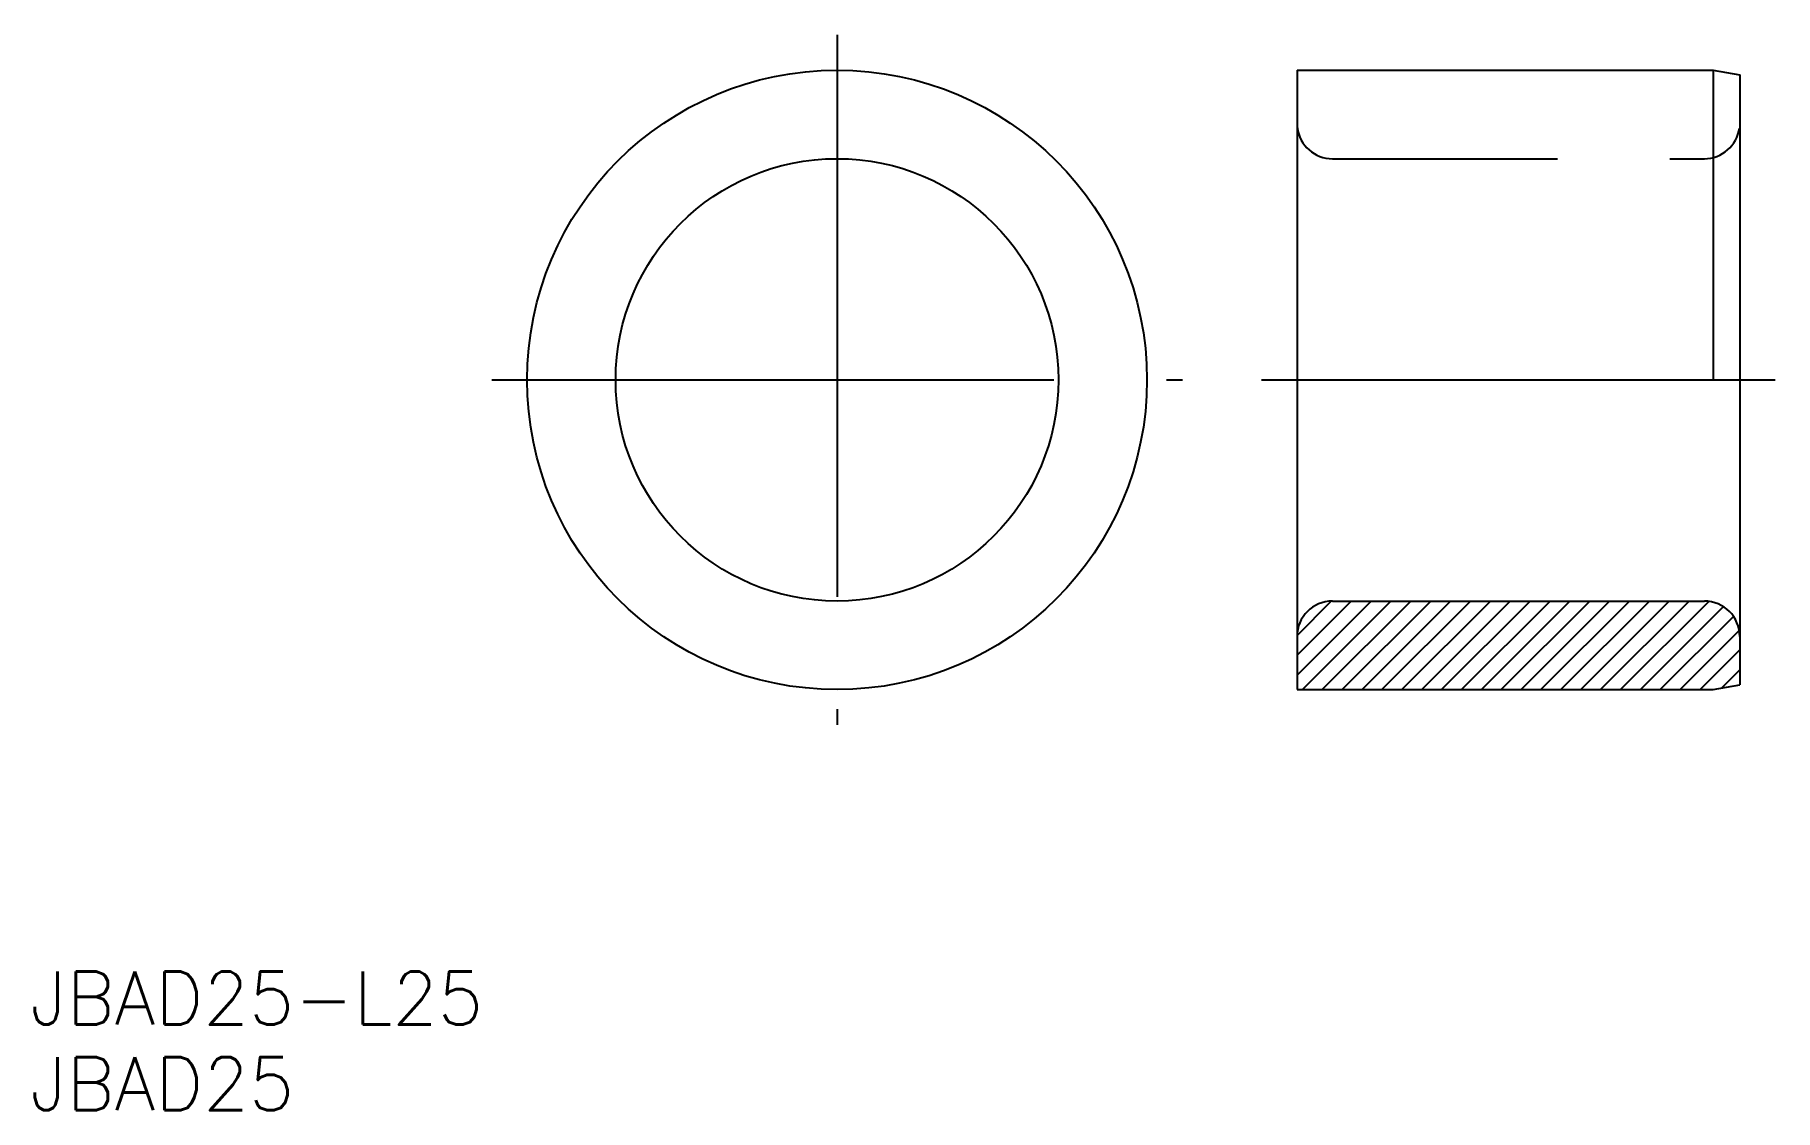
# Model space of a CAD drawing. Extents: x -45.3 to 53, y -41.3 to 19.5.
import ezdxf

# ---------------------------------------------------------------- set-up
doc = ezdxf.new("R2010")
doc.units = 0
doc.linetypes.add('CENTER', pattern=[50.8, 31.75, -6.35, 6.35, -6.35])
doc.linetypes.add('DASHED', pattern=[19.05, 12.7, -6.35])
doc.layers.get('0').update_dxf_attribs({"linetype": 'CONTINUOUS'})
doc.layers.add('CENTER', color=1, linetype='CENTER')
doc.styles.get("Standard").update_dxf_attribs({"font": 'txt.shx', "height": 3, "bigfont": 'bigfont.shx'})

msp = doc.modelspace()

# ---------------------------------------------------------------- linework, layer by layer
at = {"color": 7, "linetype": 'CONTINUOUS'}
for p, q in [((25.974, 17.5), (25.974, -17.5)), ((25.974, 17.5), (49.474, 17.5)), ((49.474, 17.5), (49.474, 0)), ((49.474, 17.5), (50.974, 17.236)), ((50.974, 17.236), (50.974, -17.236)), ((27.974, -12.5), (48.974, -12.5)), ((25.974, -17.5), (49.474, -17.5)), ((49.474, -17.5), (50.974, -17.236))]:
    msp.add_line(p, q, dxfattribs=at)
at = {"color": 3, "linetype": 'DASHED'}
msp.add_line((27.974, 12.5), (48.974, 12.5), dxfattribs=at)
at = {"color": 3, "linetype": 'CONTINUOUS'}
for p, q in [((25.974, -15.56), (29.034, -12.5)), ((25.974, -16.682), (30.156, -12.5)), ((25.975, -14.436), (27.91, -12.501)), ((26.279, -17.5), (31.279, -12.5)), ((27.401, -17.5), (32.401, -12.5)), ((28.524, -17.5), (33.524, -12.5)), ((29.646, -17.5), (34.646, -12.5)), ((30.769, -17.5), (35.769, -12.5)), ((31.891, -17.5), (36.891, -12.5)), ((33.014, -17.5), (38.014, -12.5)), ((34.136, -17.5), (39.136, -12.5)), ((35.259, -17.5), (40.259, -12.5)), ((36.382, -17.5), (41.382, -12.5)), ((37.504, -17.5), (42.504, -12.5)), ((38.627, -17.5), (43.627, -12.5)), ((39.749, -17.5), (44.749, -12.5)), ((40.872, -17.5), (45.872, -12.5)), ((41.994, -17.5), (46.994, -12.5)), ((43.117, -17.5), (48.117, -12.5)), ((44.239, -17.5), (49.224, -12.516)), ((45.362, -17.5), (50.049, -12.813)), ((46.484, -17.5), (50.62, -13.364)), ((47.607, -17.5), (50.945, -14.162)), ((48.729, -17.5), (50.974, -15.255)), ((49.933, -17.419), (50.974, -16.378))]:
    msp.add_line(p, q, dxfattribs=at)
at = {"color": 7, "linetype": 'CONTINUOUS'}
for radius in [17.5, 12.5]:
    msp.add_circle((0, 0), radius, dxfattribs=at)
at = {"color": 3, "linetype": 'DASHED'}
for centre, start, end in [((27.974, 14.5), 187.58849, 270), ((48.974, 14.5), 270, 352.27414)]:
    msp.add_arc(centre, 2, start, end, dxfattribs=at)
at = {"color": 7, "linetype": 'CONTINUOUS'}
for centre, start, end in [((27.974, -14.5), 90, 180), ((48.974, -14.5), 0, 90)]:
    msp.add_arc(centre, 2, start, end, dxfattribs=at)
at = {"layer": 'CENTER', "color": 1, "linetype": 'CENTER'}
for p, q in [((0, 19.5), (0, -19.5)), ((-19.5, 0), (19.5, 0)), ((23.974, 0), (52.974, 0))]:
    msp.add_line(p, q, dxfattribs=at)

# ---------------------------------------------------------------- texts
at = {"color": 7, "linetype": 'CONTINUOUS'}
for s, p in [('JBAD25-L25', (-45.557, -36.43)), ('JBAD25', (-45.557, -41.267))]:
    msp.add_text(s, height=3, dxfattribs=at).set_placement(p)

doc.saveas('drawing.dxf')
